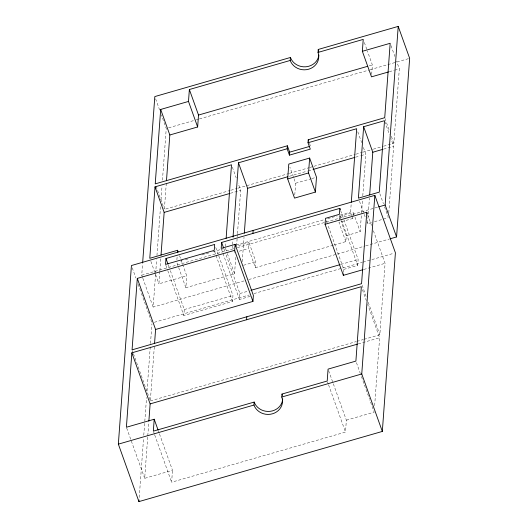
<?xml version="1.0" encoding="UTF-8"?>
<svg xmlns="http://www.w3.org/2000/svg" width="528" height="528" viewBox="0 0 528 528"><rect width="100%" height="100%" fill="white"/><g stroke="black" fill="none" stroke-linecap="round" stroke-linejoin="round"><path stroke-width="0.4" stroke-dasharray="2.64 1.98" d="M142.553 277.471L141.735 275.187L142.58 263.716M139.22 497.501L143.543 438.511M143.781 435.23L146.546 397.544M147.022 390.991L150.44 344.289M150.5 343.464L151.945 323.803M244.048 280.909L153.166 307.111L155.569 274.336M155.628 273.517L156.644 259.585M156.948 255.493L160.545 206.329M161.027 199.775L162.043 185.843M162.466 180.107L166.247 128.489L161.35 114.814M159.476 433.937L172.498 470.309L144.685 478.328L147.734 436.616M147.794 435.798L148.817 421.898M150.407 400.105L154.381 345.906M179.54 255.697L186.74 275.814L158.921 283.833L159.826 271.517M159.885 270.692L160.789 258.377M166.294 183.242L164.373 209.411L230.056 190.476M176.9 259.802L177.25 255.044M333.34 383.816L346.361 420.182L345.49 432.089L171.626 482.216L172.498 470.309M218.823 256.054L232.954 295.515L232.518 301.468L183.836 315.506L184.272 309.553L170.141 270.085M235.745 257.347L234.551 273.689L185.869 287.72L186.74 275.814M225.529 246.517L225.826 242.431M232.478 244.51L232.782 240.425M236.584 245.903L237.422 234.465M237.481 233.647L240.656 190.331L238.161 183.368M250.285 296.347L239.468 299.468L239.903 293.515L225.773 254.047M242.24 261.657L244.028 237.211M333.241 245.236L255.413 267.676L248.556 248.523L248.992 242.57L235.085 246.576M255.413 267.676L255.849 261.716L248.992 242.57M294.776 194.977L295.634 183.223L289.872 167.138M339.075 220.968L339.398 216.506L353.305 212.494L354.677 216.322M343.57 272.369L343.787 269.392L327.716 224.512M334.026 245.012L345.82 241.606L346.256 235.653L341.042 221.1M352.11 216.322L350.585 212.065L351.245 203.075M345.82 241.606L338.963 222.46L352.869 218.447L353.305 212.494M343.787 269.392L357.694 265.386L358.129 259.426L343.999 219.965M346.256 235.653L360.162 231.647L361.475 213.721M361.535 212.909L362.492 199.868M362.789 195.796L365.831 154.242L363.059 146.507M371.672 74.461L372.372 64.937L367.389 51.011M371.422 222.572L367.554 223.687L369.422 198.231M374.656 405.623L379.625 337.742L367.712 304.465M364.016 339.326L379.843 334.765L385.077 263.32L373.441 230.815M388.78 212.744L393.65 146.223L390.878 138.488M383.579 146.216L393.868 143.246L399.32 68.825L396.548 61.09M369.211 65.848L372.372 64.937M168.617 127.809L195.485 120.061M196.277 119.836L198.647 119.15M199.439 118.925L369.343 69.94M370.135 69.709L396.211 62.192M397.003 61.967L409.649 58.318M389.275 71.722L393.908 70.382M394.68 70.165L399.32 68.825M230.848 190.245L237.178 188.423M237.97 188.192L288.618 173.593M289.41 173.362L309.19 167.66M309.982 167.429L313.15 166.518M313.942 166.294L355.093 154.427M355.885 154.202L362.215 152.374M363.007 152.143L372.504 149.411M373.296 149.18L382.787 146.441M230.399 193.288L240.656 190.331M289.384 176.286L307.507 171.059M308.299 170.834L312.239 169.699M355.588 157.199L360.314 155.833M361.106 155.608L365.831 154.242M383.605 149.12L393.65 146.223M295.634 183.223L311.091 178.768M311.863 178.55L316.496 177.21M180.655 261.056L182.226 260.601M185.361 259.697L188.503 258.793M201.854 254.945L209.702 252.681M212.843 251.777L223.054 248.833M236.3 245.012L323.789 219.787M327.73 218.651L337.187 215.926M340.342 215.015L350.585 212.065M141.735 275.187L233.409 248.761M237.362 247.619L378.028 207.068M239.283 251.196L248.556 248.523M374.51 221.681L388.417 217.675M243.487 265.287L255.849 261.716M248.787 279.543L336.508 254.252M337.3 254.021L364.96 246.048M365.746 245.824L389.459 238.986M184.272 309.553L232.954 295.515M239.903 293.515L247.79 291.238M340.791 264.429L358.129 259.426M154.374 322.298L249.209 294.961M253.948 293.594L362.215 262.383M363.007 262.152L393.829 253.268M363.818 269.445L385.077 263.32M150.348 400.924L356.103 341.609M356.895 341.378L363.224 339.557M358.261 343.9L379.625 337.742M346.361 420.182L374.174 412.163L369.745 399.782M391.004 45.613L394.885 56.443M364.34 42.497L367.112 50.233M385.004 118.49L389.433 130.865M391.373 136.283L393.868 143.246M384.787 121.466L389.492 134.62M357.799 131.802L361.68 142.639M379.83 193.684L383.434 203.742M384.542 206.837L388.139 216.896M367.62 214.566L371.501 225.403M359.522 201.247L363.957 213.629M364.228 214.401L365.614 218.269M367 222.136L367.554 223.687M354.955 217.087L360.162 231.647M352.361 217.028L352.869 218.447M340.679 210.679L343.721 219.193M339.689 215.087L341.345 219.727M341.623 220.499L357.694 265.386M339.398 216.506L340.771 220.334M362.116 285.239L366.267 296.848M368.207 302.267L379.843 334.765M362.446 289.766L366.326 300.597M309.5 143.312L310.51 146.15M326.33 220.645L327.439 223.74M356.446 362.644L360.32 373.474M361.429 376.57L364.201 384.305M364.478 385.084L369.468 399.01M328.627 370.663L333.062 383.044M327.479 381.797L328.31 384.113M328.588 384.892L345.49 432.089M232.34 167.119L236.221 177.956M232.36 246.147L234.65 252.529M225.41 248.153L227.066 252.793M227.344 253.572L234.551 273.689M223.839 248.635L225.502 253.275M221.463 249.17L239.468 299.468M215.774 247.54L218.546 255.281M214.507 251.176L232.518 301.468M155.635 98.855L159.713 110.253M156.064 186.199L164.096 208.639M177.005 262.964L178.391 266.831M178.669 267.604L185.869 287.72M168.201 264.673L169.864 269.313M165.825 265.208L167.488 269.854M167.765 270.626L183.836 315.506M150.889 261.393L155.324 273.775M155.602 274.547L158.921 283.833M142.824 278.23L153.166 307.111M132.264 267.861L135.881 277.952M138.105 284.163L141.161 292.703M141.438 293.482L151.727 322.205M132.343 350.632L133.175 352.948M133.452 353.727L150.071 400.151M158.367 430.841L159.199 433.165M153.622 431.917L154.447 434.24M154.724 435.013L171.626 482.216M126.674 428.03L144.685 478.328"/><path stroke-width="0.79" d="M118.351 444.147L131.432 265.531L374.834 195.353L395.406 252.813L382.325 431.429L138.923 501.6L118.351 444.147L253.961 405.049A14.645 13.378 4.2 0 0 272.441 413.807A14.645 13.378 4.2 0 0 281.78 397.03L281.998 394.053L327.202 381.018L328.073 369.112L355.892 361.093L361.343 286.671L131.848 352.829L126.397 427.258L154.216 419.239L158.09 430.069M340.402 209.906L339.847 208.355L221.621 242.444L221.186 248.398L235.092 244.385L234.656 250.338L137.293 278.408L132.066 349.853L361.561 283.694L366.788 212.249L325.063 224.275L343.352 275.345L363.033 269.669M142.639 262.898L154.816 96.571L290.426 57.479A14.645 13.378 4.2 0 0 305.917 66.792A14.645 13.378 4.2 0 0 318.899 54.998M226.123 238.346L231.508 164.795L155.014 186.853L149.78 258.298L177.599 250.279L178.154 251.83M390.245 238.762L396.568 236.933L409.649 58.318L398.218 26.4L318.245 49.454L318.028 52.43A14.645 13.378 4.2 0 1 308.689 69.214A14.645 13.378 4.2 0 1 290.209 60.456L189.367 89.522L188.496 101.435L160.684 109.454L155.232 183.876L287.364 145.781L289.648 152.163L289.43 155.14L310.292 149.127L308.009 142.745L308.227 139.768L384.727 117.711L390.172 43.289L362.36 51.308L371.501 76.844L388.502 71.947M138.923 501.6L139.042 499.963M148.876 421.08L150.13 403.9L131.848 352.829M154.559 343.438L155.582 329.479L137.293 278.408M161.027 255.09L164.155 212.388L155.014 186.853M166.472 180.787L169.825 134.99L160.684 109.454M154.216 419.239L153.344 431.145L254.179 402.072A14.645 13.378 4.2 0 0 270.052 411.345A14.645 13.378 4.2 0 0 282.711 398.891M165.983 258.482L165.548 264.436L214.229 250.397L214.665 244.444L165.983 258.482L167.924 263.901M177.421 252.661L177.599 250.279M169.825 134.99L197.644 126.971L198.515 115.058L189.367 89.522M233.02 237.158L238.465 162.796L287.146 148.757L287.364 145.781M244.325 233.138L247.606 188.331L238.465 162.796M246.596 319.75L246.814 316.774M252.912 233.422L253.13 230.446M155.582 329.479L252.945 301.409L253.381 295.456L235.092 244.385M253.961 405.049L254.179 402.072M290.209 60.456L290.426 57.479M287.687 178.959L288.776 164.076L309.639 158.057L316.496 177.21L315.407 192.093L294.545 198.112L287.687 178.959L308.55 172.946L309.639 158.057M325.063 224.275L325.499 218.321L339.412 214.315L339.847 208.355M343.352 275.345L343.457 273.86M351.305 202.257L356.69 128.707L308.009 142.745M362.36 51.308L363.231 39.402L318.028 52.43M363.647 126.707L358.413 198.152L379.276 192.139L384.509 120.688L363.647 126.707L372.788 152.242L369.659 194.944M382.325 431.429L361.753 373.976L374.834 195.353M396.568 236.933L385.143 205.016L398.218 26.4M198.515 115.058L367.633 66.304M289.648 152.163L309.738 146.375M164.155 212.388L229.614 193.519M247.606 188.331L287.806 176.741M313.025 169.468L354.796 157.423M372.788 152.242L382.833 149.345M378.82 206.837L385.143 205.016M250.939 290.334L340.006 264.653M150.13 403.9L357.469 344.131M281.78 397.03L361.753 373.976M366.788 212.249L367.343 213.794M308.227 139.768L308.735 141.187M308.55 172.946L315.407 192.093M287.146 148.757L289.43 155.14M188.496 101.435L197.644 126.971M234.656 250.338L252.945 301.409M221.621 242.444L223.562 247.856M281.998 394.053A14.645 13.378 4.2 0 1 282.401 395.406M318.245 49.454A14.645 13.378 4.2 0 1 318.787 51.506"/></g></svg>
